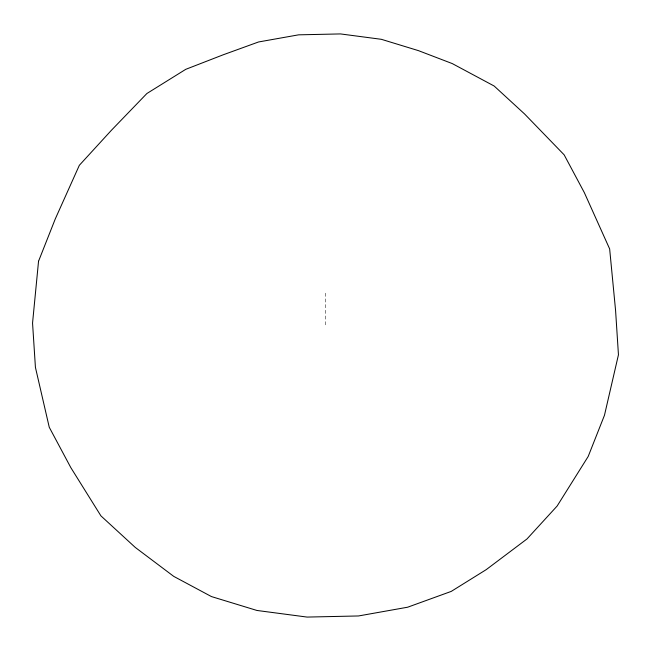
<?xml version="1.0" encoding="UTF-8"?>
<svg xmlns="http://www.w3.org/2000/svg" width="651" height="651" viewBox="0 0 651 651"><rect width="100%" height="100%" fill="white"/><g stroke="black" fill="none" stroke-linecap="round" stroke-linejoin="round"><path stroke-width="0.49" stroke-dasharray="3.25 2.44" d="M325.5 293.17L325.5 326.354"/><path stroke-width="0.98" d="M38.539 261.254L32.55 323.051L35.423 367.359L49.256 427.268L70.821 467.621L100.929 515.877L135.245 547.41L173.727 576.371L211.445 596.576L256.933 610.459L307.093 617.075L358.506 615.96L407.672 607.204L451.241 591.401L486.24 569.625L526.993 538.955L557.134 506.03L588.195 456.457L604.47 415.281L618.45 354.779L615.577 310.462L609.653 248.926L584.354 192.663L564.157 154.848L524.576 113.974L494.158 86.022L452.242 63.57L418.406 50.623L381.356 39.312L340.497 33.925L298.614 34.837L258.561 41.965L223.081 54.839L185.771 69.323L146.882 93.516L111.362 130.33L79.332 165.313L55.286 218.899L38.539 261.254"/></g></svg>
